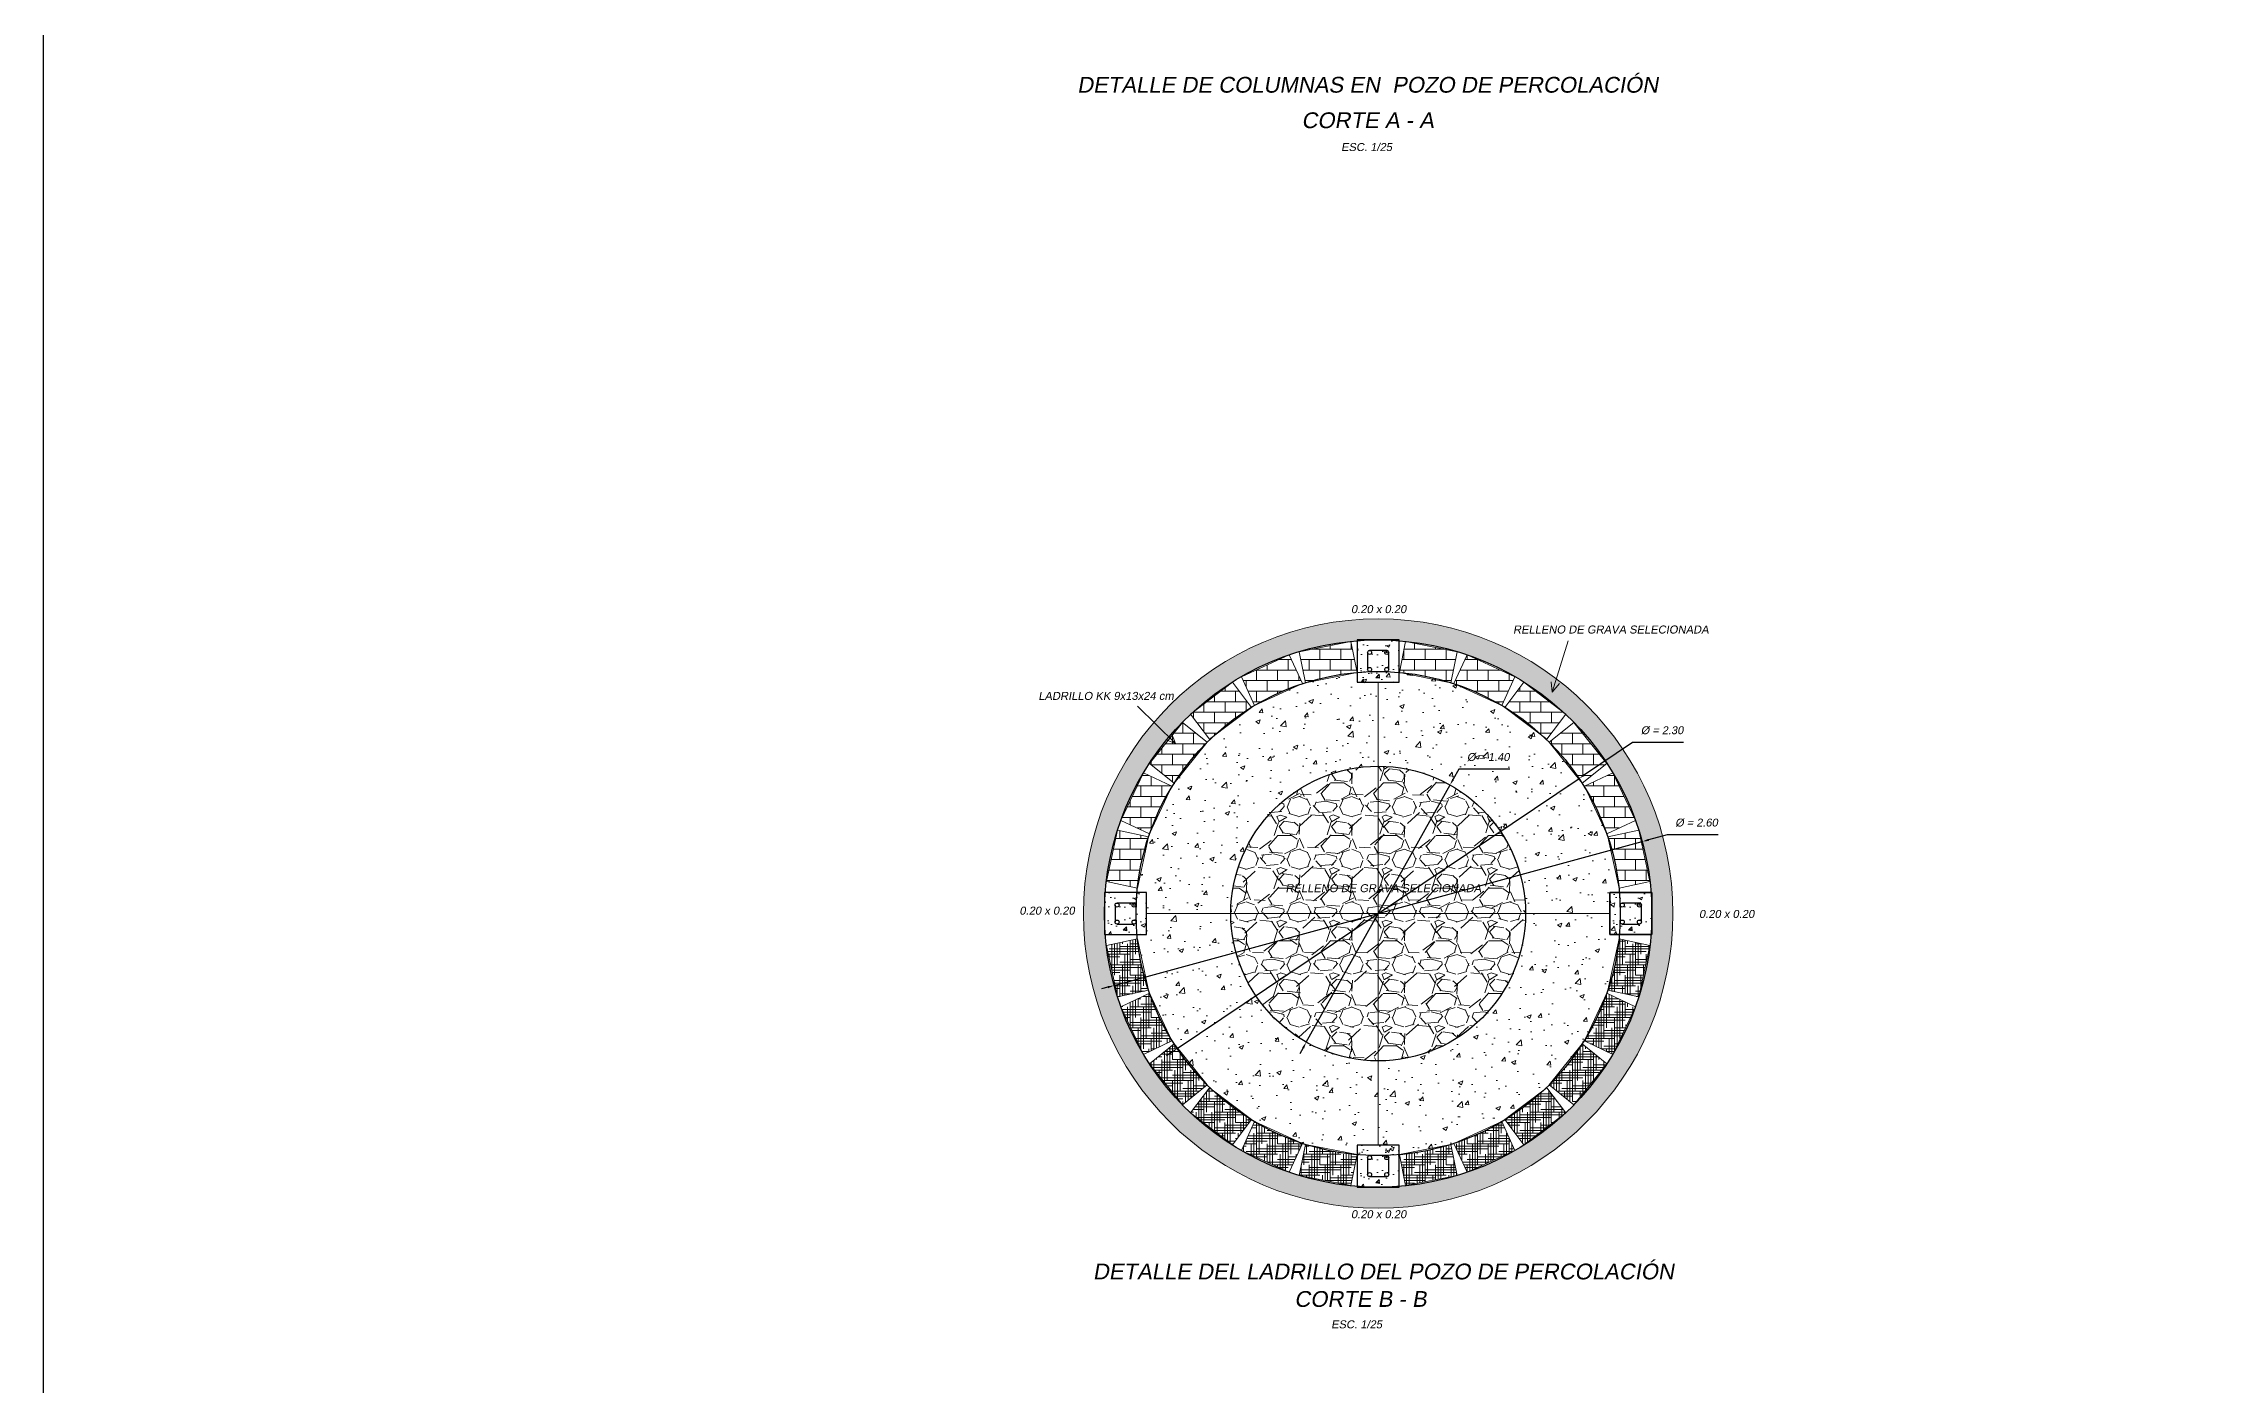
# Model space of a CAD drawing. Header units: metres. Extents: x 4293 to 4528, y 2596 to 2639.
# Drawn here: x 4455.47 to 4465.78, y 2620.7 to 2627.07 of the extents above; entities that cross this region are included whole.
import ezdxf
from ezdxf.enums import TextEntityAlignment as Align

# ---------------------------------------------------------------- set-up
doc = ezdxf.new("R2010")
doc.units = ezdxf.units.M
for name, color, linetype, lineweight in [('a. acero', 150, 'Continuous', 25), ('a. Ladrillos', 24, 'Continuous', 15), ('a. titulos', 106, 'Continuous', 25), ('A.Texto', 180, 'Continuous', 5), ('cimiento', 6, 'Continuous', 30), ('concreto', 252, 'Continuous', 5), ('Cotas', 170, 'Continuous', 5), ('Sombreados', 8, 'Continuous', 5)]:
    doc.layers.add(name, color=color, linetype=linetype, lineweight=lineweight)
doc.styles.add('ARIAL', font='arial.ttf', dxfattribs={"oblique": 10})
doc.dimstyles.new('Esc 1-25$3', dxfattribs={"dimscale": 0.25, "dimtxt": 0.15, "dimasz": 0.125, "dimexe": 0.1, "dimexo": 0.1, "dimgap": 0.15, "dimtad": 2, "dimtih": 1, "dimtoh": 1, "dimzin": 1, "dimdsep": 46, "dimtxsty": 'ARIAL', "dimcen": 0.5, "dimdle": 0.1, "dimadec": 0, "dimazin": 0, "dimtfac": 1, "dimtmove": 0, "dimatfit": 3, "dimfxl": 1, "dimtolj": 1, "dimtzin": 0, "dimarcsym": 1})

# ---------------------------------------------------------------- blocks, each defined once
blk = doc.blocks.new('*D607')
at = {"layer": 'Cotas', "color": 0, "lineweight": -2, "transparency": 16777216}
for p, q in [((4462.191282832406, 2623.626028345503), (4462.1650360653, 2623.579037084994)), ((4462.433687853788, 2623.626028345504), (4462.191282832406, 2623.626028345503)), ((4461.467106297818, 2622.329488925793), (4462.149797424089, 2623.551754374094)), ((4461.451867656606, 2622.302206214894), (4461.436629015394, 2622.274923503994))]:
    blk.add_line(p, q, dxfattribs=at)
at = {"layer": 'Cotas', "color": 0, "transparency": 16777216}
for points in [[(4462.160488946817, 2623.581576858529), (4462.169583183784, 2623.576497311458), (4462.149797424089, 2623.551754374094)], [(4461.447320538122, 2622.304745988429), (4461.45641477509, 2622.299666441359), (4461.467106297818, 2622.329488925793)]]:
    blk.add_solid(points, dxfattribs=at)
at = {"layer": 'Defpoints', "color": 0, "transparency": 16777216}
for p in [(4462.149797424089, 2623.551754374094), (4461.467106297818, 2622.329488925793)]:
    blk.add_point(p, dxfattribs=at)
at = {"layer": 'Cotas', "color": 0, "transparency": 16777216, "insert": (4462.331235343097, 2623.683723604713), "char_height": 0.0375, "attachment_point": 5, "style": 'ARIAL'}
blk.add_mtext('\\A1;%%C = 1.40', dxfattribs=at)
blk = doc.blocks.new('*D608')
at = {"layer": 'Cotas', "color": 0, "lineweight": -2, "transparency": 16777216}
for p, q in [((4463.016998591854, 2623.753176017366), (4462.788736869032, 2623.599706519619)), ((4463.259403613236, 2623.753176017367), (4463.016998591854, 2623.753176017366)), ((4460.854100318697, 2622.298972887932), (4462.76280340321, 2623.582270411956)), ((4460.828166852874, 2622.281536780268), (4460.802233387052, 2622.264100672604))]:
    blk.add_line(p, q, dxfattribs=at)
at = {"layer": 'Cotas', "color": 0, "transparency": 16777216}
for points in [[(4462.785830851088, 2623.604028763923), (4462.791642886976, 2623.595384275316), (4462.76280340321, 2623.582270411956)], [(4460.82526083493, 2622.285859024571), (4460.831072870817, 2622.277214535964), (4460.854100318697, 2622.298972887932)]]:
    blk.add_solid(points, dxfattribs=at)
at = {"layer": 'Defpoints', "color": 0, "transparency": 16777216}
for p in [(4462.76280340321, 2623.582270411956), (4460.854100318697, 2622.298972887932)]:
    blk.add_point(p, dxfattribs=at)
at = {"layer": 'Cotas', "color": 0, "transparency": 16777216, "insert": (4463.156951102545, 2623.810871276575), "char_height": 0.0375, "attachment_point": 5, "style": 'ARIAL'}
blk.add_mtext('\\A1;%%C = 2.30', dxfattribs=at)
blk = doc.blocks.new('*D609')
at = {"layer": 'Cotas', "color": 0, "lineweight": -2, "transparency": 16777216}
for p, q in [((4463.18050834112, 2623.31458398918), (4463.092849496421, 2623.290692037871)), ((4463.4229133625, 2623.31458398918), (4463.18050834112, 2623.31458398918)), ((4460.554204404722, 2622.598768876757), (4463.062699317185, 2623.282474423131)), ((4460.524054225485, 2622.590551262017), (4460.493904046249, 2622.582333647277))]:
    blk.add_line(p, q, dxfattribs=at)
at = {"layer": 'Cotas', "color": 0, "transparency": 16777216}
for points in [[(4463.091479893964, 2623.295717067743), (4463.094219098877, 2623.285667007998), (4463.062699317185, 2623.282474423131)], [(4460.522684623028, 2622.59557629189), (4460.525423827941, 2622.585526232145), (4460.554204404722, 2622.598768876757)]]:
    blk.add_solid(points, dxfattribs=at)
at = {"layer": 'Defpoints', "color": 0, "transparency": 16777216}
for p in [(4463.062699317185, 2623.282474423131), (4460.554204404722, 2622.598768876757)]:
    blk.add_point(p, dxfattribs=at)
at = {"layer": 'Cotas', "color": 0, "transparency": 16777216, "insert": (4463.320460851811, 2623.372279248389), "char_height": 0.0375, "attachment_point": 5, "style": 'ARIAL'}
blk.add_mtext('\\A1;%%C = 2.60', dxfattribs=at)

msp = doc.modelspace()

# ---------------------------------------------------------------- hatches: boundary and pattern name
at = {"layer": 'a. Ladrillos', "ltscale": 0.5}
h = msp.add_hatch(dxfattribs=at)
h.set_pattern_fill('BRICK', color=256, scale=0.2, style=0)
h.set_pattern_definition([(0, (4245.930832089456, 2617.947288810265), (0, 0.05), []), (90, (4245.930832089456, 2617.947288810265), (-0.1, 6.123233995736766e-18), [0.05, -0.05]), (90, (4245.980832089456, 2617.947288810265), (-0.1, 6.123233995736766e-18), [-0.05, 0.05])])
h.paths.add_polyline_path([(4460.716387822368, 2623.301032714745), (4460.717243117621, 2623.304996029186), (4460.570618490076, 2623.336638067635), (4460.517881759328, 2623.092263688393), (4460.664506386873, 2623.060621649944), (4460.664944882984, 2623.062653577472, -0.0531643524602492)])
h.paths.add_polyline_path([(4460.823882415257, 2623.534863188884), (4460.828976324889, 2623.545701468719), (4460.693621671688, 2623.609317133033, 0.0008565522346285504), (4460.691337129724, 2623.605493575409), (4460.586883490025, 2623.383248216036), (4460.722637440143, 2623.319444885189, -0.05188371546605697)])
h.paths.add_polyline_path([(4460.996280342787, 2623.75479449712), (4460.879728508764, 2623.848805434559), (4460.72277267002, 2623.65421647114), (4460.839526048071, 2623.560042967894, -0.05450933727307616)])
h.paths.add_polyline_path([(4461.206403661496, 2623.920436921069), (4461.116137925746, 2624.0392749873), (4460.923732591434, 2623.893129820061, 0.001620790096969637), (4460.917575969745, 2623.887374070836), (4461.007785937732, 2623.768609424856), (4461.020556892139, 2623.778309848571, -0.05099398679983979)])
h.paths.add_polyline_path([(4461.386178205023, 2624.169478481114), (4461.158727626711, 2624.065718014533), (4461.22098390666, 2623.929247667545, -0.05414019342481323), (4461.446903317399, 2624.032309632224), (4461.448434484972, 2624.033008134127)])
h.paths.add_polyline_path([(4461.678706766031, 2624.233161584877), (4461.433481142906, 2624.184536552607), (4461.462656162268, 2624.037401178733, -0.05450932367098883), (4461.707844860931, 2624.08621242834)])
h.paths.add_polyline_path([(4462.183422578999, 2624.184536552607), (4461.938196955874, 2624.233161584877), (4461.909058860974, 2624.08621242834, -0.0545093236709888), (4462.154247559638, 2624.037401178733)])
h.paths.add_polyline_path([(4462.458176095194, 2624.065718014533), (4462.230725516882, 2624.169478481114), (4462.168469236933, 2624.033008134127), (4462.170000404506, 2624.032309632224, -0.05414019342497733), (4462.395919815245, 2623.929247667545)])
h.paths.add_polyline_path([(4462.500765796159, 2624.0392749873), (4462.41050006041, 2623.920436921069, -0.05099398680020567), (4462.596346829767, 2623.77830984857), (4462.609117784174, 2623.768609424856), (4462.699327752161, 2623.887374070836, 0.001620790096628991), (4462.693171130473, 2623.89312982006)])
h.paths.add_polyline_path([(4462.737175213142, 2623.848805434559), (4462.620623379119, 2623.754794497121, -0.05450933727307619), (4462.777377673834, 2623.560042967894), (4462.894131051885, 2623.65421647114)])
h.paths.add_polyline_path([(4462.92556659218, 2623.605493575411, 0.0008565522341924173), (4462.923282050217, 2623.609317133033), (4462.787927397016, 2623.545701468719), (4462.793021306647, 2623.534863188886, -0.05188371546652085), (4462.894266281763, 2623.319444885189), (4463.03002023188, 2623.383248216036)])
h.paths.add_polyline_path([(4463.046285231829, 2623.336638067635), (4462.899660604284, 2623.304996029186), (4462.900515899536, 2623.301032714747, -0.05316435246127725), (4462.951958838922, 2623.06265357747), (4462.952397335032, 2623.060621649944), (4463.099021962578, 2623.092263688393)])
h = msp.add_hatch(dxfattribs=at)
h.set_pattern_fill('HOUND', color=256, scale=0.2, style=0)
h.set_pattern_definition([(0, (4245.930832089456, 2617.947288810265), (0.05, 0.0125), [0.2, -0.1]), (90, (4245.930832089456, 2617.947288810265), (-0.0125, -0.05), [0.2, -0.1])])
h.paths.add_polyline_path([(4462.154247559638, 2621.843842121154, -0.05450932367098883), (4461.909058860974, 2621.795030871548), (4461.938196955874, 2621.64808171501), (4462.183422578999, 2621.69670674728)])
h.paths.add_polyline_path([(4462.458176095194, 2621.815525285354), (4462.395919815245, 2621.951995632342, -0.05414019342502653), (4462.170000404506, 2621.848933667664), (4462.168469236933, 2621.848235165761), (4462.230725516882, 2621.711764818773)])
h.paths.add_polyline_path([(4462.693171130473, 2621.988113479827, 0.001620790096612959), (4462.699327752161, 2621.993869229052), (4462.609117784174, 2622.112633875031), (4462.596346829768, 2622.102933451318, -0.0509939868002225), (4462.41050006041, 2621.960806378819), (4462.500765796159, 2621.841968312587)])
h.paths.add_polyline_path([(4462.894131051885, 2622.227026828747), (4462.777377673834, 2622.321200331993, -0.05450933727307374), (4462.620623379119, 2622.126448802767), (4462.737175213142, 2622.032437865329)])
h.paths.add_polyline_path([(4463.03002023188, 2622.497995083851), (4462.894266281763, 2622.561798414699, -0.05188371546653706), (4462.793021306647, 2622.346380111002), (4462.787927397016, 2622.335541831168), (4462.923282050217, 2622.271926166855, 0.0008565522341590017), (4462.92556659218, 2622.275749724476)])
h.paths.add_polyline_path([(4463.099021962578, 2622.788979611494), (4462.952397335032, 2622.820621649944), (4462.951958838922, 2622.818589722418, -0.05316435246129771), (4462.900515899536, 2622.58021058514), (4462.899660604284, 2622.576247270702), (4463.046285231829, 2622.544605232252)])
h.paths.add_polyline_path([(4461.707844860931, 2621.795030871548, -0.05450932367098883), (4461.462656162268, 2621.843842121154), (4461.433481142906, 2621.69670674728), (4461.678706766031, 2621.64808171501)])
h.paths.add_polyline_path([(4461.448434484972, 2621.848235165761), (4461.446903317399, 2621.848933667664, -0.05414019342486337), (4461.22098390666, 2621.951995632342), (4461.158727626711, 2621.815525285354), (4461.386178205023, 2621.711764818773)])
h.paths.add_polyline_path([(4461.020556892139, 2622.102933451317), (4461.007785937732, 2622.112633875031), (4460.917575969745, 2621.993869229052, 0.001620790096953228), (4460.923732591434, 2621.988113479826), (4461.116137925746, 2621.841968312587), (4461.206403661496, 2621.960806378819, -0.0509939867998566)])
h.paths.add_polyline_path([(4460.839526048071, 2622.321200331993), (4460.72277267002, 2622.227026828747), (4460.879728508764, 2622.032437865329), (4460.996280342787, 2622.126448802767, -0.05450933727307374)])
h.paths.add_polyline_path([(4460.722637440143, 2622.561798414699), (4460.586883490025, 2622.497995083851), (4460.691337129724, 2622.275749724478, 0.0008565522345951787), (4460.693621671688, 2622.271926166855), (4460.828976324889, 2622.335541831168), (4460.823882415257, 2622.346380111003, -0.05188371546607323)])
h.paths.add_polyline_path([(4460.664944882984, 2622.818589722415), (4460.664506386873, 2622.820621649944), (4460.517881759328, 2622.788979611494), (4460.570618490076, 2622.544605232252), (4460.717243117621, 2622.576247270702), (4460.716387822368, 2622.580210585143, -0.05316435246026919)])
at = {"layer": 'concreto', "ltscale": 0.5}
h = msp.add_hatch(dxfattribs=at)
h.set_pattern_fill('GRAVEL', color=256, scale=0.1, style=0)
h.set_pattern_definition([(228.0128, (4299.435355656315, 2619.463743120774), (-0.7999998232158162, -0.9000001341607247), [0.0134536, -1.3319088]), (184.9697, (4299.426355656315, 2619.453743120775), (1.200000105151764, 0.0999991307007052), [0.0230868, -2.2855925]), (132.5104, (4299.403355656314, 2619.451743120775), (0.9999990718346812, -1.10000086738712), [0.0162788, -1.6116032]), (267.2737, (4299.364355656315, 2619.426743120775), (0.09999960177271905, 2.000000029497347), [0.0210238, -2.0813558]), (292.8337, (4299.363355656315, 2619.405743120774), (-0.500000990543714, 1.199999641177778), [0.0206155, -2.0409373]), (357.2737, (4299.371355656314, 2619.386743120775), (-2.000000029497347, 0.09999960177271916), [0.0210238, -2.0813558]), (37.6942, (4299.392355656315, 2619.385743120774), (-1.300000734561798, -0.999999040516053), [0.0278029, -2.7524849]), (72.2553, (4299.414355656315, 2619.402743120775), (0.7000010762705409, 2.199999623123919), [0.0262488, -2.5986321]), (121.4296, (4299.422355656315, 2619.427743120775), (-0.8000008234176366, 1.299999503649257), [0.021095, -2.0884073]), (175.2364, (4299.411355656314, 2619.445743120774), (1.100000094631959, -0.09999915326612606), [0.02408319999999997, -1.180076299999998]), (222.3974, (4299.387355656315, 2619.447743120775), (-1.200000735107324, -1.099999208201412), [0.0311448, -3.0833375]), (138.8141, (4299.463355656315, 2619.425743120774), (-0.7000002946805716, 0.5999997313342756), [0.0106301, -1.0523844]), (171.4692, (4299.455355656315, 2619.432743120774), (1.299999828481513, -0.2000007910039791), [0.02022369999999997, -2.002151099999996]), (225, (4299.435355656315, 2619.435743120775), (-1.110223024625157e-17, -0.1000000309448952), [0.0141421, -0.1272792]), (203.1986, (4299.428355656315, 2619.447743120775), (0.4999999730667075, 0.2000001325264854), [0.007615800000000001, -0.7539615]), (291.8014, (4299.421355656315, 2619.444743120775), (-0.09999999105006488, 0.300000027301077), [0.0107703, -0.5277462]), (30.9638, (4299.425355656314, 2619.434743120774), (0.2999998022287998, 0.2000002483540733), [0.01749289999999997, -0.565602299999999]), (161.5651, (4299.440355656315, 2619.443743120774), (0.2000000434592962, -0.09999984032227077), [0.0126491, -0.3035787]), (16.38950000000001, (4299.363355656315, 2619.444743120775), (1.000000219841196, 0.2999992709817971), [0.01772, -1.7542845]), (70.3462, (4299.380355656314, 2619.449743120775), (-0.3999995247371746, -1.100000213560622), [0.0148661, -1.4717408]), (293.1986, (4299.440355656315, 2619.463743120774), (-0.2000001325264854, 0.4999999730667075), [0.0152315, -0.7463458000000001]), (343.6105, (4299.446355656315, 2619.449743120775), (-1.000000219841196, 0.2999992709817974), [0.01771999999999997, -1.754284499999998]), (339.444, (4299.363355656315, 2619.382743120775), (-0.5000001844542423, 0.1999995996421584), [0.017088, -0.8373124000000001]), (294.7751, (4299.379355656315, 2619.376743120774), (-0.499999218924517, 1.100000342183912), [0.01431779999999998, -1.417464299999998]), (66.80140000000002, (4299.441355656315, 2619.363743120774), (0.2000001325264855, 0.4999999730667075), [0.0152315, -0.7463458000000001]), (17.35400000000001, (4299.447355656314, 2619.377743120775), (-1.300000201909683, -0.3999994502259119), [0.0167631, -1.6595424]), (69.444, (4299.392355656315, 2619.363743120774), (-0.1999995996421587, -0.5000001844542422), [0.008544000000000001, -0.8458564]), (101.3098999999999, (4299.435355656315, 2619.363743120774), (-0.09999976321616054, 0.4000000752230952), [0.005098999999999995, -0.5048028999999993]), (165.9638, (4299.434355656314, 2619.368743120775), (0.300000054598974, -0.09999980573612458), [0.0206155, -0.391695]), (186.009, (4299.414355656315, 2619.373743120775), (0.9999999750906041, 0.09999993174818415), [0.019105, -1.8913923]), (303.6901, (4299.425355656314, 2619.425743120774), (-0.1000001334507191, 0.199999955777116), [0.0144222, -0.3461329]), (353.1572, (4299.433355656315, 2619.413743120775), (1.699999936547855, -0.2000007997924761), [0.0251794, -2.4927563]), (60.94540000000001, (4299.458355656315, 2619.410743120774), (-0.400000002719928, -0.7000000384569687), [0.0102956, -1.0192674]), (90, (4299.463355656315, 2619.419743120774), (-0.09999999999999999, 0.1), [0.006, -0.094]), (120.2564, (4299.412355656315, 2619.376743120774), (0.3999994886802694, -0.7000002455854735), [0.0138924, -1.375352]), (48.01279999999999, (4299.405355656315, 2619.388743120775), (0.7999998232158161, 0.9000001341607249), [0.0269072, -1.3184552]), (0, (4299.423355656315, 2619.408743120774), (0.1, 0.1), [0.026, -0.074]), (325.3048, (4299.449355656315, 2619.408743120774), (-0.9999994258987526, 0.7000008609594458), [0.0158114, -1.5653274]), (254.0546, (4299.462355656315, 2619.399743120774), (-0.09999998892963811, -0.4000000126652151), [0.0145602, -0.7134508]), (207.646, (4299.458355656315, 2619.385743120774), (-1.899999580717959, -1.000000771316918), [0.0237065, -2.3469474]), (175.4261, (4299.437355656315, 2619.374743120774), (-1.300000055831213, 0.0999994801161084), [0.02507989999999997, -2.482907399999996])])
edge = h.paths.add_edge_path()
edge.add_arc((4461.808451860954, 2622.940621649944), 1.399999999999096, 0, 360)
edge = h.paths.add_edge_path(flags=16)
edge.add_arc((4461.808451860954, 2622.940621649944), 1.299999999999073, 0, 360)
h = msp.add_hatch(dxfattribs=at)
h.set_pattern_fill('AR-CONC', color=256, scale=0.02, style=0)
h.set_pattern_definition([(49.99999999999999, (4304.998788939626, 2620.585925269882), (0.1434520365201507, -0.01255042699651902), [0.015, -0.165]), (355, (4304.998788939626, 2620.585925269882), (-0.0277502667226, 0.1504384267400024), [0.012, -0.132]), (100.4514, (4305.010743275627, 2620.584879401882), (0.1157018763428043, 0.1378879084121907), [0.01274803799999998, -0.1402284223999997]), (46.18420000000001, (4304.998788939626, 2620.625925269882), (0.2134482097251289, -0.03310380286580362), [0.0225, -0.2475]), (96.63559999999998, (4305.016576288626, 2620.623166608482), (0.1869325411097407, 0.1948235741800884), [0.01912205759999996, -0.2103425999999997]), (351.1842, (4304.998788939626, 2620.625925269882), (0.1869323890267254, 0.1948237201850649), [0.018, -0.198]), (21, (4305.018788939627, 2620.615925269882), (0.1193814104236923, -0.08052377813306777), [0.015, -0.165]), (326.0000000000001, (4305.018788939627, 2620.615925269882), (0.04866306638431635, 0.1450300090093706), [0.012, -0.132]), (71.4514, (4305.028737386227, 2620.609214948682), (0.168044525716298, 0.06450609934199047), [0.012748038, -0.1402284224]), (37.50000000000001, (4304.998788939626, 2620.585925269882), (0.002431971063458134, 0.0665787707662623), [0, -0.1304, 0, -0.134, 0, -0.1325]), (7.499999999999999, (4304.998788939626, 2620.585925269882), (0.05261390748842972, 0.07888234237647206), [0, -0.0764, 0, -0.1274, 0, -0.0505]), (327.5, (4304.954188939627, 2620.585925269882), (0.1067644872344818, -0.00451097434687596), [0, -0.05, 0, -0.156, 0, -0.207]), (317.5, (4304.934188939626, 2620.585925269882), (0.1166372338684772, 0.02002099646646353), [0, -0.065, 0, -0.1036, 0, -0.147])])
h.paths.add_polyline_path([(4461.908214893795, 2624.237185626157), (4461.708451860953, 2624.237169264093), (4461.708451860953, 2624.040621649944), (4461.908451860952, 2624.040621649944)])
h = msp.add_hatch(dxfattribs=at)
h.set_pattern_fill('AR-CONC', color=256, scale=0.03, style=0)
h.set_pattern_definition([(49.99999999999999, (4249.963361448735, 2619.290618334192), (0.215178054780226, -0.01882564049477853), [0.0225, -0.2475]), (355, (4249.963361448735, 2619.290618334192), (-0.0416254000839, 0.2256576401100036), [0.018, -0.198]), (100.45144446, (4249.981292953035, 2619.289049530991), (0.1735526540181336, 0.2068319972905888), [0.0191220576, -0.2103426335999999]), (46.18420000000001, (4249.963361448735, 2619.350618334191), (0.3201723992014717, -0.04965578423792296), [0.03375, -0.37125]), (96.63563548999994, (4249.990042472235, 2619.346480342092), (0.2803985837022685, 0.2922355802323651), [0.0286831026, -0.3155141279999999]), (351.1841639899999, (4249.963361448735, 2619.350618334191), (0.2803985835164319, 0.292235580080997), [0.027, -0.2970000003]), (21, (4249.993361448735, 2619.335618334191), (0.1790721156355385, -0.1207856671996016), [0.0225, -0.2475]), (326.0000000000001, (4249.993361448735, 2619.335618334191), (0.07299459957647451, 0.2175450135140559), [0.018, -0.198]), (71.45144474, (4250.008284124935, 2619.325552861992), (0.2520667130189913, 0.09675934584190614), [0.019122057, -0.2103426336]), (37.50000000000001, (4249.963361448735, 2619.290618334192), (0.003647956595187201, 0.09986815614939344), [0, -0.1956, 0, -0.201, 0, -0.19875]), (7.499999999999999, (4249.963361448735, 2619.290618334192), (0.07892086123264458, 0.1183235135647081), [0, -0.1146, 0, -0.1911, 0, -0.07575]), (327.5, (4249.896461448735, 2619.290618334192), (0.1601467308517227, -0.00676646152031394), [0, -0.075, 0, -0.234, 0, -0.3105]), (317.5, (4249.866461448735, 2619.290618334192), (0.1749558508027159, 0.03003149469969529), [0, -0.0975, 0, -0.1554, 0, -0.2205])])
h.paths.add_polyline_path([(4462.958451860953, 2622.940621649944, 1), (4460.658451860952, 2622.940621649944, 1)])
h.paths.add_polyline_path([(4462.508451860953, 2622.940621649944, -1), (4461.108451860953, 2622.940621649944, -1)], flags=16)
h = msp.add_hatch(dxfattribs=at)
h.set_pattern_fill('GRAVEL', color=256, scale=0.25, style=0)
h.set_pattern_definition([(228.012787504, (4246.110832089456, 2618.197288810265), (-2.000000000000016, -2.250000000000001), [0.033634, -3.329772011768425]), (184.969740728, (4246.088332089456, 2618.172288810264), (2.999999999999994, 0.2500000000000088), [0.057717, -5.713981190307499]), (132.510447078, (4246.030832089456, 2618.167288810265), (2.500000000000029, -2.749999999999966), [0.040697, -4.029008149024925]), (267.273689006, (4245.933332089457, 2618.104788810265), (0.2500000000000061, 5.000000000000004), [0.05255949999999998, -5.203389510407248]), (292.833654178, (4245.930832089456, 2618.052288810265), (-1.249999999999997, 3.000000000000007), [0.05153874999999998, -5.102343282022073]), (357.273689006, (4245.950832089457, 2618.004788810264), (-5.000000000000004, 0.2500000000000064), [0.05255949999999998, -5.203389510407248]), (37.6942404667, (4246.003332089456, 2618.002288810265), (-3.25, -2.499999999999993), [0.06950724999999999, -6.881212137229]), (72.2553283749, (4246.058332089457, 2618.044788810265), (1.750000000000007, 5.500000000000001), [0.06562199999999996, -6.496580374203346]), (121.429565615, (4246.078332089456, 2618.107288810265), (-2.000000000000005, 3.249999999999996), [0.05273749999999999, -5.221018277432249]), (175.236358309, (4246.050832089457, 2618.152288810265), (2.749999999999996, -0.2500000000000095), [0.060208, -2.950190644698075]), (222.397437798, (4245.990832089456, 2618.157288810265), (-2.999999999999991, -2.749999999999993), [0.077862, -7.708343751198725]), (138.814074834, (4246.180832089456, 2618.102288810265), (-1.750000000000008, 1.5), [0.02657524999999999, -2.630961203183674]), (171.46923439, (4246.160832089457, 2618.119788810265), (3.25, -0.4999999999999988), [0.05055925, -5.00537785403925]), (225, (4246.110832089456, 2618.127288810265), (-2.775557561562891e-17, -0.2499999999999832), [0.03535525, -0.318198140593275]), (203.198590514, (4246.093332089456, 2618.157288810265), (1.249999999999997, 0.4999999999999938), [0.0190395, -1.884903776465975]), (291.801409486, (4246.075832089457, 2618.149788810265), (-0.249999999999921, 0.7500000000000256), [0.02692575, -1.319365451783625]), (30.96375653209999, (4246.085832089457, 2618.124788810265), (0.7500000000000132, 0.4999999999999949), [0.04373224999999999, -1.414005723711325]), (161.565051177, (4246.123332089456, 2618.147288810265), (0.5000000000000029, -0.2499999999999942), [0.03162274999999998, -0.7589466650420996]), (16.389540334, (4245.930832089456, 2618.149788810265), (2.499999999999992, 0.750000000000011), [0.0443, -4.38571128666735]), (70.3461759419, (4245.973332089457, 2618.162288810265), (-1.000000000000305, -2.750000000000849), [0.03716525, -3.67935193682975]), (293.198590514, (4246.123332089456, 2618.197288810265), (-0.4999999999999926, 1.249999999999998), [0.03807875, -1.865864526465975]), (343.610459666, (4246.138332089457, 2618.162288810265), (-2.499999999999992, 0.7500000000000109), [0.04429999999999998, -4.385711286667247]), (339.44395478, (4245.930832089456, 2617.994788810265), (-1.250000000000009, 0.5000000000000061), [0.04271999999999998, -2.093280936329374]), (294.775140569, (4245.970832089456, 2617.979788810265), (-1.250000000000001, 2.75), [0.0357945, -3.543660765819]), (66.8014094864, (4246.125832089457, 2617.947288810265), (0.4999999999999953, 1.249999999999992), [0.03807875, -1.865864526465975]), (17.3540246363, (4246.140832089456, 2617.982288810265), (-3.249999999999994, -0.9999999999999907), [0.04190775, -4.14885590356]), (69.44395478040002, (4246.003332089456, 2617.947288810265), (-0.5000000000000018, -1.249999999999989), [0.02135999999999999, -2.114640936329374]), (101.309932474, (4246.110832089456, 2617.947288810265), (-0.249999999999991, 1.000000000000003), [0.0127475, -1.2620073783982]), (165.963756532, (4246.108332089457, 2617.959788810265), (0.7499999999999897, -0.2500000000000003), [0.05153875, -0.9792376564044251]), (186.009005957, (4246.058332089457, 2617.972288810265), (2.500000000000012, 0.2499999999999958), [0.0477625, -4.728480793635701]), (303.690067526, (4246.085832089457, 2618.102288810265), (-0.2499999999999968, 0.4999999999999964), [0.03605549999999998, -0.8653323188659997]), (353.157226587, (4246.105832089456, 2618.072288810265), (4.250000000000004, -0.5000000000000132), [0.0629485, -6.231890656007075]), (60.9453959009, (4246.168332089456, 2618.064788810265), (-0.9999999999999939, -1.749999999999994), [0.025739, -2.54816853524675]), (90, (4246.180832089456, 2618.087288810265), (-0.25, 0.25), [0.015, -0.235]), (120.256437164, (4246.053332089456, 2617.979788810265), (1.000000000000002, -1.750000000000002), [0.034731, -3.43837999736245]), (48.01278750420001, (4246.035832089457, 2618.009788810265), (2, 2.249999999999994), [0.067268, -3.296138011768424]), (0, (4246.080832089457, 2618.059788810265), (0.25, 0.25), [0.065, -0.185]), (325.3048464690001, (4246.145832089456, 2618.059788810265), (2.500000000000035, -1.749999999999956), [0.03952849999999998, -3.913318575210499]), (254.054604099, (4246.178332089456, 2618.037288810265), (-0.2500000000000094, -1.000000000000001), [0.0364005, -1.783626972320125]), (207.645975364, (4246.168332089456, 2618.002288810265), (-4.749999999999988, -2.500000000000012), [0.05926625, -5.867368545564849]), (175.42607874, (4246.115832089456, 2617.974788810265), (-3.249999999999988, 0.2500000000000003), [0.06269975, -6.207268351992225])])
h.paths.add_polyline_path([(4462.508451860953, 2622.940621649944, 1), (4461.108451860953, 2622.940621649944, 1)])
h.paths.add_polyline_path([(4461.358279255261, 2623.03166606577), (4462.3142407458, 2623.03166606577), (4462.3142407458, 2623.090649012564), (4461.358279255261, 2623.090649012564)], flags=24)
h = msp.add_hatch(dxfattribs=at)
h.set_pattern_fill('AR-CONC', color=256, scale=0.02, style=0)
h.set_pattern_definition([(49.99999999999999, (4303.798788939626, 2619.385925269882), (0.1434520365201507, -0.01255042699651902), [0.015, -0.165]), (355, (4303.798788939626, 2619.385925269882), (-0.0277502667226, 0.1504384267400024), [0.012, -0.132]), (100.4514, (4303.810743275626, 2619.384879401882), (0.1157018763428043, 0.1378879084121907), [0.01274803799999998, -0.1402284223999997]), (46.18420000000001, (4303.798788939626, 2619.425925269882), (0.2134482097251289, -0.03310380286580362), [0.0225, -0.2475]), (96.63559999999998, (4303.816576288626, 2619.423166608482), (0.1869325411097407, 0.1948235741800884), [0.01912205759999996, -0.2103425999999997]), (351.1842, (4303.798788939626, 2619.425925269882), (0.1869323890267254, 0.1948237201850649), [0.018, -0.198]), (21, (4303.818788939627, 2619.415925269882), (0.1193814104236923, -0.08052377813306777), [0.015, -0.165]), (326.0000000000001, (4303.818788939627, 2619.415925269882), (0.04866306638431635, 0.1450300090093706), [0.012, -0.132]), (71.4514, (4303.828737386227, 2619.409214948682), (0.168044525716298, 0.06450609934199047), [0.012748038, -0.1402284224]), (37.50000000000001, (4303.798788939626, 2619.385925269882), (0.002431971063458134, 0.0665787707662623), [0, -0.1304, 0, -0.134, 0, -0.1325]), (7.499999999999999, (4303.798788939626, 2619.385925269882), (0.05261390748842972, 0.07888234237647206), [0, -0.0764, 0, -0.1274, 0, -0.0505]), (327.5, (4303.754188939626, 2619.385925269882), (0.1067644872344818, -0.00451097434687596), [0, -0.05, 0, -0.156, 0, -0.207]), (317.5, (4303.734188939627, 2619.385925269882), (0.1166372338684772, 0.02002099646646353), [0, -0.065, 0, -0.1036, 0, -0.147])])
h.paths.add_polyline_path([(4460.708451860953, 2623.040621649944), (4460.51188788474, 2623.040384682786), (4460.51188788474, 2622.840858617101), (4460.708451860953, 2622.840621649944)])
h = msp.add_hatch(dxfattribs=at)
h.set_pattern_fill('AR-CONC', color=256, scale=0.02, style=0)
h.set_pattern_definition([(49.99999999999999, (4306.198788939627, 2619.385925269882), (0.1434520365201507, -0.01255042699651902), [0.015, -0.165]), (355, (4306.198788939627, 2619.385925269882), (-0.0277502667226, 0.1504384267400024), [0.012, -0.132]), (100.4514, (4306.210743275627, 2619.384879401882), (0.1157018763428043, 0.1378879084121907), [0.01274803799999998, -0.1402284223999997]), (46.18420000000001, (4306.198788939627, 2619.425925269882), (0.2134482097251289, -0.03310380286580362), [0.0225, -0.2475]), (96.63559999999998, (4306.216576288627, 2619.423166608482), (0.1869325411097407, 0.1948235741800884), [0.01912205759999996, -0.2103425999999997]), (351.1842, (4306.198788939627, 2619.425925269882), (0.1869323890267254, 0.1948237201850649), [0.018, -0.198]), (21, (4306.218788939626, 2619.415925269882), (0.1193814104236923, -0.08052377813306777), [0.015, -0.165]), (326.0000000000001, (4306.218788939626, 2619.415925269882), (0.04866306638431635, 0.1450300090093706), [0.012, -0.132]), (71.4514, (4306.228737386226, 2619.409214948682), (0.168044525716298, 0.06450609934199047), [0.012748038, -0.1402284224]), (37.50000000000001, (4306.198788939627, 2619.385925269882), (0.002431971063458134, 0.0665787707662623), [0, -0.1304, 0, -0.134, 0, -0.1325]), (7.499999999999999, (4306.198788939627, 2619.385925269882), (0.05261390748842972, 0.07888234237647206), [0, -0.0764, 0, -0.1274, 0, -0.0505]), (327.5, (4306.154188939627, 2619.385925269882), (0.1067644872344818, -0.00451097434687596), [0, -0.05, 0, -0.156, 0, -0.207]), (317.5, (4306.134188939626, 2619.385925269882), (0.1166372338684772, 0.02002099646646353), [0, -0.065, 0, -0.1036, 0, -0.147])])
h.paths.add_polyline_path([(4463.105015837166, 2623.040384682786), (4462.908451860952, 2623.040621649944), (4462.908451860952, 2622.840621649944), (4463.104999475102, 2622.840621649944)])
h = msp.add_hatch(dxfattribs=at)
h.set_pattern_fill('AR-CONC', color=256, scale=0.02, style=0)
h.set_pattern_definition([(49.99999999999999, (4304.998788939627, 2618.185925269882), (0.1434520365201507, -0.01255042699651902), [0.015, -0.165]), (355, (4304.998788939627, 2618.185925269882), (-0.0277502667226, 0.1504384267400024), [0.012, -0.132]), (100.4514, (4305.010743275627, 2618.184879401882), (0.1157018763428043, 0.1378879084121907), [0.01274803799999999, -0.1402284223999997]), (46.18420000000001, (4304.998788939627, 2618.225925269882), (0.2134482097251289, -0.03310380286580362), [0.0225, -0.2475]), (96.63559999999998, (4305.016576288626, 2618.223166608482), (0.1869325411097407, 0.1948235741800884), [0.01912205759999996, -0.2103425999999997]), (351.1842, (4304.998788939627, 2618.225925269882), (0.1869323890267254, 0.1948237201850649), [0.018, -0.198]), (21, (4305.018788939627, 2618.215925269882), (0.1193814104236923, -0.08052377813306777), [0.015, -0.165]), (326.0000000000001, (4305.018788939627, 2618.215925269882), (0.04866306638431635, 0.1450300090093706), [0.012, -0.132]), (71.4514, (4305.028737386227, 2618.209214948682), (0.168044525716298, 0.06450609934199047), [0.012748038, -0.1402284224]), (37.50000000000001, (4304.998788939627, 2618.185925269882), (0.002431971063458134, 0.0665787707662623), [0, -0.1304, 0, -0.134, 0, -0.1325]), (7.499999999999999, (4304.998788939627, 2618.185925269882), (0.05261390748842972, 0.07888234237647206), [0, -0.0764, 0, -0.1274, 0, -0.0505]), (327.5, (4304.954188939627, 2618.185925269882), (0.1067644872344818, -0.00451097434687596), [0, -0.05, 0, -0.156, 0, -0.207]), (317.5, (4304.934188939626, 2618.185925269882), (0.1166372338684772, 0.02002099646646353), [0, -0.065, 0, -0.1036, 0, -0.147])])
h.paths.add_polyline_path([(4461.908451860952, 2621.840621649944), (4461.708451860953, 2621.840621649944), (4461.70868882811, 2621.64405767373), (4461.908451860952, 2621.644074035795)])

# ---------------------------------------------------------------- linework, layer by layer
at = {"ltscale": 0.5}
msp.add_lwpolyline([(4455.468629301825, 2633.060102794258), (4476.093678369285, 2633.060102794258), (4476.093678369285, 2603.569301964652), (4455.468629301825, 2603.569301964652)], close=True, dxfattribs=at)
for radius in [1.299999999999977, 1.149999999999977]:
    msp.add_circle((4461.808451860953, 2622.940621649944), radius, dxfattribs=at)
at = {"layer": 'a. acero'}
for points in [[(4461.758451860953, 2624.181096649944), (4461.758451860953, 2624.100146649944)], [(4461.848926860953, 2624.190621649944), (4461.767976860952, 2624.190621649944)], [(4461.858451860952, 2624.100146649944), (4461.858451860952, 2624.181096649944)], [(4461.767976860952, 2624.090621649944), (4461.848926860953, 2624.090621649944)], [(4460.648926860953, 2622.990621649944), (4460.567976860953, 2622.990621649944)], [(4463.048926860953, 2622.990621649944), (4462.967976860953, 2622.990621649944)], [(4460.558451860953, 2622.981096649944), (4460.558451860953, 2622.900146649944)], [(4460.567976860953, 2622.890621649944), (4460.648926860953, 2622.890621649944)], [(4460.658451860952, 2622.900146649944), (4460.658451860952, 2622.981096649944)], [(4462.958451860953, 2622.981096649944), (4462.958451860953, 2622.900146649944)], [(4462.967976860953, 2622.890621649944), (4463.048926860953, 2622.890621649944)], [(4463.058451860953, 2622.900146649944), (4463.058451860953, 2622.981096649944)], [(4461.758451860953, 2621.781096649944), (4461.758451860953, 2621.700146649944)], [(4461.848926860953, 2621.790621649944), (4461.767976860953, 2621.790621649944)], [(4461.858451860953, 2621.700146649944), (4461.858451860953, 2621.781096649944)], [(4461.767976860953, 2621.690621649944), (4461.848926860953, 2621.690621649944)]]:
    msp.add_lwpolyline(points, dxfattribs=at)
for centre in [(4461.767976860952, 2624.181096649944), (4461.848926860953, 2624.181096649944), (4461.767976860952, 2624.100146649944), (4461.848926860953, 2624.100146649944), (4460.567976860953, 2622.981096649944), (4460.648926860953, 2622.981096649944), (4462.967976860953, 2622.981096649944), (4463.048926860953, 2622.981096649944), (4460.567976860953, 2622.900146649944), (4460.648926860953, 2622.900146649944), (4462.967976860953, 2622.900146649944), (4463.048926860953, 2622.900146649944), (4461.767976860953, 2621.781096649944), (4461.848926860953, 2621.781096649944), (4461.767976860953, 2621.700146649944), (4461.848926860953, 2621.700146649944)]:
    msp.add_circle(centre, 0.009525, dxfattribs=at)
at = {"layer": 'a. Ladrillos'}
for points in [[(4461.707881785393, 2624.086026211002), (4461.462656162268, 2624.037401178733), (4461.433481142906, 2624.184536552607), (4461.678706766031, 2624.233161584877), (4461.707881785393, 2624.086026211002)], [(4461.909021936513, 2624.086026211002), (4462.154247559638, 2624.037401178733), (4462.183422578999, 2624.184536552607), (4461.938196955874, 2624.233161584877), (4461.909021936513, 2624.086026211002)], [(4461.448434484972, 2624.033008134127), (4461.22098390666, 2623.929247667545), (4461.158727626711, 2624.065718014533), (4461.386178205023, 2624.169478481114), (4461.448434484972, 2624.033008134127)], [(4462.168469236933, 2624.033008134127), (4462.395919815245, 2623.929247667545), (4462.458176095194, 2624.065718014533), (4462.230725516882, 2624.169478481114), (4462.168469236933, 2624.033008134127)], [(4461.206867794703, 2623.919825873118), (4461.007785937732, 2623.768609424856), (4460.917056068775, 2623.888058539039), (4461.116137925746, 2624.0392749873), (4461.206867794703, 2623.919825873118)], [(4462.410035927202, 2623.919825873118), (4462.609117784174, 2623.768609424856), (4462.699847653131, 2623.888058539039), (4462.500765796159, 2624.0392749873), (4462.410035927202, 2623.919825873118)], [(4460.996481886815, 2623.754631931313), (4460.839526048071, 2623.560042967894), (4460.72277267002, 2623.65421647114), (4460.879728508764, 2623.848805434559), (4460.996481886815, 2623.754631931313)], [(4462.62042183509, 2623.754631931313), (4462.777377673834, 2623.560042967894), (4462.894131051885, 2623.65421647114), (4462.737175213142, 2623.848805434559), (4462.62042183509, 2623.754631931313)], [(4460.828976324889, 2623.545701468719), (4460.722637440143, 2623.319444885189), (4460.586883490025, 2623.383248216036), (4460.693222374771, 2623.609504799567), (4460.828976324889, 2623.545701468719)], [(4462.787927397016, 2623.545701468719), (4462.894266281763, 2623.319444885189), (4463.03002023188, 2623.383248216036), (4462.923681347134, 2623.609504799567), (4462.787927397016, 2623.545701468719)], [(4460.717243117621, 2623.304996029186), (4460.664506386873, 2623.060621649944), (4460.517881759328, 2623.092263688393), (4460.570618490076, 2623.336638067635), (4460.717243117621, 2623.304996029186)], [(4462.899660604284, 2623.304996029186), (4462.952397335032, 2623.060621649944), (4463.099021962578, 2623.092263688393), (4463.046285231829, 2623.336638067635), (4462.899660604284, 2623.304996029186)], [(4460.717243117621, 2622.576247270702), (4460.664506386873, 2622.820621649944), (4460.517881759328, 2622.788979611494), (4460.570618490076, 2622.544605232252), (4460.717243117621, 2622.576247270702)], [(4462.899660604284, 2622.576247270702), (4462.952397335032, 2622.820621649944), (4463.099021962578, 2622.788979611494), (4463.046285231829, 2622.544605232252), (4462.899660604284, 2622.576247270702)], [(4460.828976324889, 2622.335541831168), (4460.722637440143, 2622.561798414699), (4460.586883490025, 2622.497995083851), (4460.693222374771, 2622.271738500321), (4460.828976324889, 2622.335541831168)], [(4462.787927397016, 2622.335541831168), (4462.894266281763, 2622.561798414699), (4463.03002023188, 2622.497995083851), (4462.923681347134, 2622.271738500321), (4462.787927397016, 2622.335541831168)], [(4460.996481886815, 2622.126611368575), (4460.839526048071, 2622.321200331993), (4460.72277267002, 2622.227026828747), (4460.879728508764, 2622.032437865329), (4460.996481886815, 2622.126611368575)], [(4462.62042183509, 2622.126611368575), (4462.777377673834, 2622.321200331993), (4462.894131051885, 2622.227026828747), (4462.737175213142, 2622.032437865329), (4462.62042183509, 2622.126611368575)], [(4461.206867794703, 2621.96141742677), (4461.007785937732, 2622.112633875031), (4460.917056068775, 2621.993184760849), (4461.116137925746, 2621.841968312587), (4461.206867794703, 2621.96141742677)], [(4462.410035927202, 2621.96141742677), (4462.609117784174, 2622.112633875031), (4462.699847653131, 2621.993184760849), (4462.500765796159, 2621.841968312587), (4462.410035927202, 2621.96141742677)], [(4461.448434484972, 2621.848235165761), (4461.22098390666, 2621.951995632342), (4461.158727626711, 2621.815525285354), (4461.386178205023, 2621.711764818773), (4461.448434484972, 2621.848235165761)], [(4462.168469236933, 2621.848235165761), (4462.395919815245, 2621.951995632342), (4462.458176095194, 2621.815525285354), (4462.230725516882, 2621.711764818773), (4462.168469236933, 2621.848235165761)], [(4461.707881785393, 2621.795217088885), (4461.462656162268, 2621.843842121155), (4461.433481142906, 2621.69670674728), (4461.678706766031, 2621.64808171501), (4461.707881785393, 2621.795217088885)], [(4461.909021936513, 2621.795217088885), (4462.154247559638, 2621.843842121155), (4462.183422578999, 2621.69670674728), (4461.938196955874, 2621.64808171501), (4461.909021936513, 2621.795217088885)]]:
    msp.add_lwpolyline(points, dxfattribs=at)
at = {"layer": 'A.Texto', "ltscale": 0.005}
for points in [[(4462.710531268371, 2624.235951138568), (4462.635514293883, 2623.993181189245)], [(4462.635514293883, 2623.993181189245), (4462.630573885713, 2624.041752904773)], [(4462.635514293883, 2623.993181189245), (4462.669805898144, 2624.03357676236)], [(4460.665051544751, 2623.925969690633), (4460.846462440672, 2623.748051502702)], [(4460.846462440672, 2623.748051502702), (4460.801026038131, 2623.765916342649)], [(4460.846462440672, 2623.748051502702), (4460.826269885022, 2623.797041064308)]]:
    msp.add_lwpolyline(points, dxfattribs=at)
at = {"layer": 'cimiento'}
for points in [[(4461.908451860952, 2624.040621649944), (4461.908451860952, 2624.240621649944), (4461.708451860953, 2624.240621649944), (4461.708451860953, 2624.040621649944)], [(4460.708451860953, 2622.840621649944), (4460.708451860953, 2623.040621649944), (4460.508451860953, 2623.040621649944), (4460.508451860953, 2622.840621649944)], [(4463.108451860953, 2622.840621649944), (4463.108451860953, 2623.040621649944), (4462.908451860952, 2623.040621649944), (4462.908451860952, 2622.840621649944)], [(4462.908451860952, 2622.840621649944), (4462.908451860952, 2623.040621649944), (4463.108451860953, 2623.040621649944), (4463.108451860953, 2622.840621649944)], [(4462.908451860952, 2623.040621649944), (4462.908451860952, 2622.840621649944), (4463.108451860953, 2622.840621649944), (4463.108451860953, 2623.040621649944)], [(4461.908451860952, 2621.640621649944), (4461.908451860952, 2621.840621649944), (4461.708451860953, 2621.840621649944), (4461.708451860953, 2621.640621649944)]]:
    msp.add_lwpolyline(points, close=True, dxfattribs=at)
msp.add_circle((4461.808451860953, 2622.940621649944), 0.700000000000017, dxfattribs=at)
at = {"layer": 'concreto', "ltscale": 0.5}
msp.add_circle((4461.808451860953, 2622.940621649944), 1.399999999999977, dxfattribs=at)
at = {"layer": 'Sombreados'}
for p, q in [((4461.808451860952, 2624.040621649944), (4461.808451860953, 2621.840621649944)), ((4460.708451860953, 2622.940621649944), (4462.908451860952, 2622.940621649944))]:
    msp.add_line(p, q, dxfattribs=at)

# ---------------------------------------------------------------- texts
at = {"layer": 'a. titulos', "style": 'ARIAL', "oblique": 10}
for s, height, p in [('DETALLE DE COLUMNAS EN  POZO DE PERCOLACIÓN', 0.075, (4461.758451860953, 2626.878344822984)), ('CORTE A - A', 0.075, (4461.758451860953, 2626.709772664904)), ('ESC. 1/25', 0.038, (4461.753446940085, 2626.582470263952)), ('DETALLE DEL LADRILLO DEL POZO DE PERCOLACIÓN', 0.075, (4461.833243424813, 2621.239977438177)), ('CORTE B - B', 0.075, (4461.724389829546, 2621.109454020439)), ('ESC. 1/25', 0.038, (4461.706163056683, 2620.988859615965))]:
    msp.add_text(s, height=height, dxfattribs=at).set_placement(p, align=Align.MIDDLE_CENTER)
at = {"layer": 'A.Texto', "ltscale": 0.005, "style": 'ARIAL', "oblique": 10}
for s, p in [('0.20 x 0.20', (4461.810799992444, 2624.38697040999)), ('RELLENO DE GRAVA SELECIONADA', (4462.91373426798, 2624.29014466033)), ('LADRILLO KK 9x13x24 cm', (4460.515907253226, 2623.974735563275)), ('RELLENO DE GRAVA SELECIONADA', (4461.832907502622, 2623.06114457873)), ('0.20 x 0.20', (4460.235891685853, 2622.954438733059)), ('0.20 x 0.20', (4463.463785062103, 2622.938733519422)), ('0.20 x 0.20', (4461.810799992444, 2621.512103466374))]:
    msp.add_text(s, height=0.038, dxfattribs=at).set_placement(p, align=Align.MIDDLE_CENTER)

# ---------------------------------------------------------------- dimensions: what is measured, and where the dimension line sits
at = {"layer": 'Cotas'}
for p1, p2, picture, middle in [((4460.854100318697, 2622.298972887932), (4462.76280340321, 2623.582270411956), '*D608', (4463.156951102545, 2623.753176017366)), ((4461.467106297818, 2622.329488925793), (4462.149797424089, 2623.551754374094), '*D607', (4462.331235343097, 2623.626028345504)), ((4460.554204404722, 2622.598768876757), (4463.062699317185, 2623.282474423131), '*D609', (4463.320460851811, 2623.31458398918))]:
    dim = msp.add_diameter_dim_2p(p1=p1, p2=p2, dimstyle='Esc 1-25$3', override={"dimpost": '%%C = <>'}, dxfattribs=at)
    dim.commit()
    dim.dimension.update_dxf_attribs({"geometry": picture, "text_midpoint": middle, "dimtype": 163})

doc.saveas('drawing.dxf')
